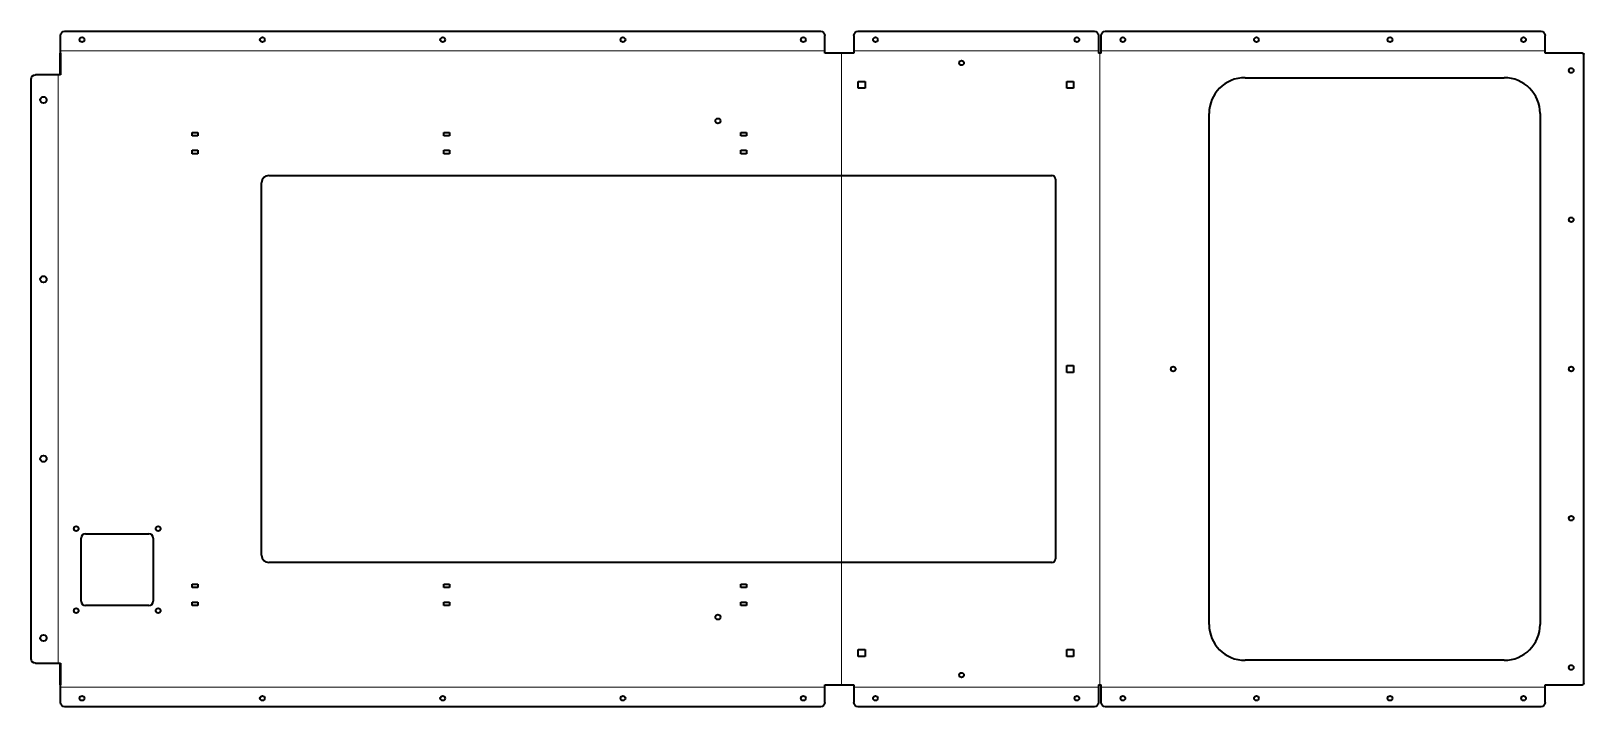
# Model space of a CAD drawing. Header units: inches. Extents: x 0 to 2161, y 0 to 940.
import ezdxf

# ---------------------------------------------------------------- set-up
doc = ezdxf.new("R2010")
doc.units = ezdxf.units.IN
doc.header["$MEASUREMENT"] = 0
doc.linetypes.add('Chain', pattern=[13.68, 9.12, -1.14, 2.28, -1.14])
doc.layers.add('SIMUMAK Bend Centerline (ISO)', color=7, linetype='Chain', lineweight=9)
doc.layers.add('SIMUMAK Visible (ISO)', color=7, linetype='Continuous', lineweight=35)

# ---------------------------------------------------------------- blocks, each defined once
blk = doc.blocks.new('GLD-05-TATA01_Sheet_2_GLD-05-TATA01 (desplegada)')
at = {"layer": 'SIMUMAK Bend Centerline (ISO)', "ltscale": 0.263158}
for p, q in [((24.2, 442.4), (-1039.7, 442.4)), ((47.4, 439), (47.4, -439)), ((405, 442.4), (64.5, 442.4)), ((406.9, 439), (406.9, -439)), ((1026.6, 442.4), (408.9, 442.4)), ((-1042.9, 409), (-1042.9, -409)), ((47.4, 269), (47.4, -269)), ((-1039.7, -442.4), (24.2, -442.4)), ((64.5, -442.4), (405, -442.4)), ((408.9, -442.4), (1026.6, -442.4))]:
    blk.add_line(p, q, dxfattribs=at)
at = {"layer": 'SIMUMAK Visible (ISO)'}
for p, q in [((-1039.7, 439), (-1039.7, 463.8)), ((-1033.7, 469.8), (18.2, 469.8)), ((24.2, 439), (24.2, 463.8)), ((64.5, 463.8), (64.5, 439)), ((70.5, 469.8), (399, 469.8)), ((405, 463.8), (405, 439)), ((408.9, 439), (408.9, 463.8)), ((414.9, 469.8), (1020.6, 469.8)), ((1026.6, 439), (1026.6, 463.8)), ((-1040.1, 409), (-1040.1, 439)), ((-1039.7, 439), (-1039.7, 439)), ((-1039.7, 439), (-1039.7, 409)), ((64.5, 439), (24.2, 439)), ((408.9, 439), (405, 439)), ((1078.6, 439), (1026.6, 439)), ((1080.6, -437), (1080.6, 437)), ((-1080.6, -403), (-1080.6, 403)), ((-1039.7, 409), (-1074.6, 409)), ((70.7, 399.8), (80.2, 399.8)), ((70.7, 390.2), (70.7, 399.8)), ((80.2, 390.2), (70.7, 390.2)), ((80.2, 399.8), (80.2, 390.2)), ((360.7, 399.8), (370.2, 399.8)), ((360.7, 390.2), (360.7, 399.8)), ((370.2, 390.2), (360.7, 390.2)), ((370.2, 399.8), (370.2, 390.2)), ((608.9, 405), (969.6, 405)), ((558.9, -355), (558.9, 355)), ((1019.6, 355), (1019.6, -355)), ((-856.6, 324), (-856.6, 329)), ((-856.6, 329), (-848.6, 329)), ((-848.6, 329), (-848.6, 324)), ((-506.1, 324), (-506.1, 329)), ((-506.1, 329), (-498.1, 329)), ((-498.1, 329), (-498.1, 324)), ((-92.8, 324), (-92.8, 329)), ((-92.8, 329), (-84.8, 329)), ((-84.8, 329), (-84.8, 324)), ((-848.6, 324), (-856.6, 324)), ((-856.6, 304), (-848.6, 304)), ((-856.6, 299), (-856.6, 304)), ((-848.6, 304), (-848.6, 299)), ((-498.1, 324), (-506.1, 324)), ((-506.1, 299), (-506.1, 304)), ((-506.1, 304), (-498.1, 304)), ((-498.1, 304), (-498.1, 299)), ((-84.8, 324), (-92.8, 324)), ((-92.8, 299), (-92.8, 304)), ((-92.8, 304), (-84.8, 304)), ((-84.8, 304), (-84.8, 299)), ((-848.6, 299), (-856.6, 299)), ((-498.1, 299), (-506.1, 299)), ((-84.8, 299), (-92.8, 299)), ((-749.7, 269), (340, 269)), ((345, 264), (345, -264)), ((-759.7, -259), (-759.7, 259)), ((360.7, 4.8), (370.2, 4.8)), ((360.7, -4.8), (360.7, 4.8)), ((370.2, 4.8), (370.2, -4.8)), ((370.2, -4.8), (360.7, -4.8)), ((-1010.7, -323), (-1010.7, -235)), ((-1004.7, -229), (-916.7, -229)), ((-910.7, -235), (-910.7, -323)), ((340, -269), (-749.7, -269)), ((-856.6, -304), (-856.6, -299)), ((-856.6, -299), (-848.6, -299)), ((-848.6, -299), (-848.6, -304)), ((-506.1, -299), (-498.1, -299)), ((-506.1, -304), (-506.1, -299)), ((-498.1, -299), (-498.1, -304)), ((-92.8, -304), (-92.8, -299)), ((-92.8, -299), (-84.8, -299)), ((-84.8, -299), (-84.8, -304)), ((-848.6, -304), (-856.6, -304)), ((-856.6, -329), (-856.6, -324)), ((-856.6, -324), (-848.6, -324)), ((-848.6, -324), (-848.6, -329)), ((-498.1, -304), (-506.1, -304)), ((-506.1, -324), (-498.1, -324)), ((-506.1, -329), (-506.1, -324)), ((-498.1, -324), (-498.1, -329)), ((-84.8, -304), (-92.8, -304)), ((-92.8, -329), (-92.8, -324)), ((-92.8, -324), (-84.8, -324)), ((-84.8, -324), (-84.8, -329)), ((-916.7, -329), (-1004.7, -329)), ((-848.6, -329), (-856.6, -329)), ((-498.1, -329), (-506.1, -329)), ((-84.8, -329), (-92.8, -329)), ((-1074.6, -409), (-1039.7, -409)), ((-1040.1, -439), (-1040.1, -409)), ((-1039.7, -409), (-1039.7, -439)), ((70.7, -390.2), (80.2, -390.2)), ((70.7, -399.8), (70.7, -390.2)), ((80.2, -399.8), (70.7, -399.8)), ((80.2, -390.2), (80.2, -399.8)), ((360.7, -390.2), (370.2, -390.2)), ((360.7, -399.8), (360.7, -390.2)), ((370.2, -399.8), (360.7, -399.8)), ((370.2, -390.2), (370.2, -399.8)), ((969.6, -405), (608.9, -405)), ((-1039.7, -463.8), (-1039.7, -439)), ((-1039.7, -439), (-1039.7, -439)), ((24.2, -463.8), (24.2, -439)), ((24.2, -439), (64.5, -439)), ((64.5, -439), (64.5, -463.8)), ((405, -439), (405, -463.8)), ((405, -439), (408.9, -439)), ((408.9, -463.8), (408.9, -439)), ((1026.6, -439), (1078.6, -439)), ((1026.6, -463.8), (1026.6, -439)), ((18.2, -469.8), (-1033.7, -469.8)), ((399, -469.8), (70.5, -469.8)), ((1020.6, -469.8), (414.9, -469.8))]:
    blk.add_line(p, q, dxfattribs=at)
for centre, radius in [((-1009.7, 457.8), 3.3), ((-758.7, 457.8), 3.3), ((-507.7, 457.8), 3.3), ((-256.8, 457.8), 3.3), ((-5.8, 457.8), 3.3), ((94.5, 457.8), 3.3), ((375, 457.8), 3.3), ((438.9, 457.8), 3.3), ((624.8, 457.8), 3.3), ((810.7, 457.8), 3.3), ((996.6, 457.8), 3.3), ((214.5, 425.5), 3.3), ((1063, 415), 3.3), ((-1063.4, 374), 4.5), ((-124.6, 344.9), 3.5), ((1063, 207.5), 3.3), ((-1063.4, 124.7), 4.5), ((509, 0), 3.3), ((1063, 0), 3.3), ((-1063.4, -124.7), 4.5), ((1063, -207.5), 3.3), ((-1017.7, -222), 3.3), ((-903.7, -222), 3.3), ((-1017.7, -336), 3.3), ((-903.7, -336), 3.3), ((-124.6, -344.9), 3.5), ((-1063.4, -374), 4.5), ((214.5, -425.5), 3.3), ((1063, -415), 3.3), ((-1009.7, -457.8), 3.3), ((-758.7, -457.8), 3.3), ((-507.7, -457.8), 3.3), ((-256.8, -457.8), 3.3), ((-5.8, -457.8), 3.3), ((94.5, -457.8), 3.3), ((375, -457.8), 3.3), ((438.9, -457.8), 3.3), ((624.8, -457.8), 3.3), ((810.7, -457.8), 3.3), ((996.6, -457.8), 3.3)]:
    blk.add_circle(centre, radius, dxfattribs=at)
at = {"layer": 'SIMUMAK Visible (ISO)', "extrusion": (0, 0, -1)}
for centre, radius, start, end in [((1033.7, 463.8), 6, 0, 90), ((-18.2, 463.8), 6, 90, 180), ((-70.5, 463.8), 6, 0, 90), ((-399, 463.8), 6, 90, 180), ((-414.9, 463.8), 6, 0, 90), ((-1020.6, 463.8), 6, 90, 180), ((-1078.6, 437), 2, 90, 180), ((1074.6, 403), 6, 0, 90), ((1074.6, -403), 6, 270, 360), ((-1078.6, -437), 2, 180, 270), ((1033.7, -463.8), 6, 270, 0), ((-18.2, -463.8), 6, 180, 270), ((-70.5, -463.8), 6, 270, 0), ((-399, -463.8), 6, 180, 270), ((-414.9, -463.8), 6, 270, 360), ((-1020.6, -463.8), 6, 180, 270)]:
    blk.add_arc(centre, radius, start, end, dxfattribs=at)
at = {"layer": 'SIMUMAK Visible (ISO)'}
for centre, radius, start, end in [((608.9, 355), 50, 90, 180), ((969.6, 355), 50, 360, 90), ((-749.7, 259), 10, 90, 180), ((340, 264), 5, 360, 90), ((-1004.7, -235), 6, 90, 180), ((-916.7, -235), 6, 0, 90), ((-749.7, -259), 10, 180, 270), ((340, -264), 5, 270, 0), ((-1004.7, -323), 6, 180, 270), ((-916.7, -323), 6, 270, 0), ((608.9, -355), 50, 180, 270), ((969.6, -355), 50, 270, 360)]:
    blk.add_arc(centre, radius, start, end, dxfattribs=at)
for points in [[(-1040.1, 439), (-1039.8, 439), (-1039.8, 439), (-1039.7, 439)], [(-1039.7, -439), (-1039.8, -439), (-1039.8, -439), (-1040.1, -439)]]:
    blk.add_open_spline(points, degree=3, dxfattribs=at)

msp = doc.modelspace()

# ---------------------------------------------------------------- block references
msp.add_blockref('GLD-05-TATA01_Sheet_2_GLD-05-TATA01 (desplegada)', (1080.6, 469.8))

doc.saveas('drawing.dxf')
